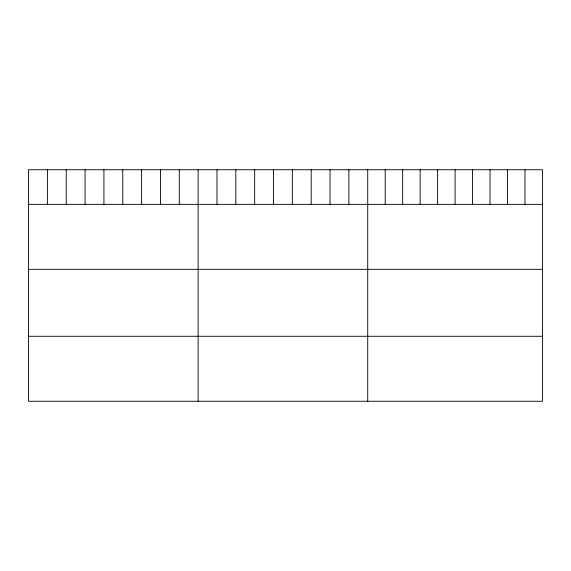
<?xml version="1.0" encoding="UTF-8"?>
<svg xmlns="http://www.w3.org/2000/svg" width="571" height="571" viewBox="0 0 571 571"><rect width="100%" height="100%" fill="white"/><g stroke="black" fill="none" stroke-linecap="round" stroke-linejoin="round"><path stroke-width="0.86" d="M542.45 204.347L542.45 401.256L28.55 401.256L28.55 169.744L542.45 169.744L542.45 204.347L28.55 204.347M28.55 269.326L542.45 269.326M28.55 336.276L542.45 336.276M524.977 169.744L524.977 204.347M507.505 169.744L507.505 204.347M490.032 169.744L490.032 204.347M472.56 169.744L472.56 204.347M455.087 169.744L455.087 204.347M437.614 169.744L437.614 204.347M420.142 169.744L420.142 204.347M402.669 169.744L402.669 204.347M385.197 169.744L385.197 204.347M367.724 169.744L367.724 401.256M348.881 169.744L348.881 204.347M330.038 169.744L330.038 204.347M311.195 169.744L311.195 204.347M292.352 169.744L292.352 204.347M273.509 169.744L273.509 204.347M254.666 169.744L254.666 204.347M235.823 169.744L235.823 204.347M216.98 169.744L216.98 204.347M198.137 169.744L198.137 401.256M179.294 169.744L179.294 204.347M160.451 169.744L160.451 204.347M141.608 169.744L141.608 204.347M122.765 169.744L122.765 204.347M103.922 169.744L103.922 204.347M85.079 169.744L85.079 204.347M66.236 169.744L66.236 204.347M47.393 169.744L47.393 204.347"/></g></svg>
